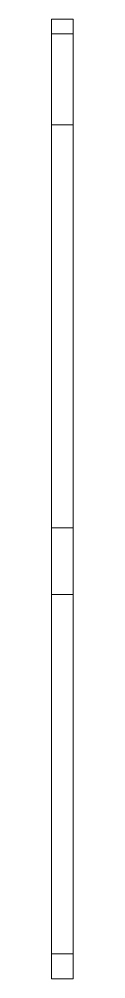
# Paper-space layout '_Front' of a CAD drawing. Header units: millimetres. Extents: x -15.8 to -15.2, y -16.3 to 10.4.
import ezdxf

# ---------------------------------------------------------------- set-up
doc = ezdxf.new("R2010")
doc.units = ezdxf.units.MM

psp = doc.layouts.new('_Front')

# ---------------------------------------------------------------- linework, layer by layer
at = {"color": 7, "linetype": 'Continuous', "lineweight": 15}
for p, q in [((-15.16, 10.382), (-15.76, 10.382)), ((-15.76, 10.382), (-15.76, -16.272)), ((-15.16, 10.382), (-15.16, -16.272)), ((-15.76, 9.979), (-15.16, 9.979)), ((-15.16, 7.448), (-15.76, 7.448)), ((-15.76, -3.75), (-15.16, -3.75)), ((-15.16, -5.594), (-15.76, -5.594)), ((-15.76, -15.576), (-15.16, -15.576)), ((-15.16, -16.272), (-15.76, -16.272))]:
    psp.add_line(p, q, dxfattribs=at)

doc.saveas('drawing.dxf')
